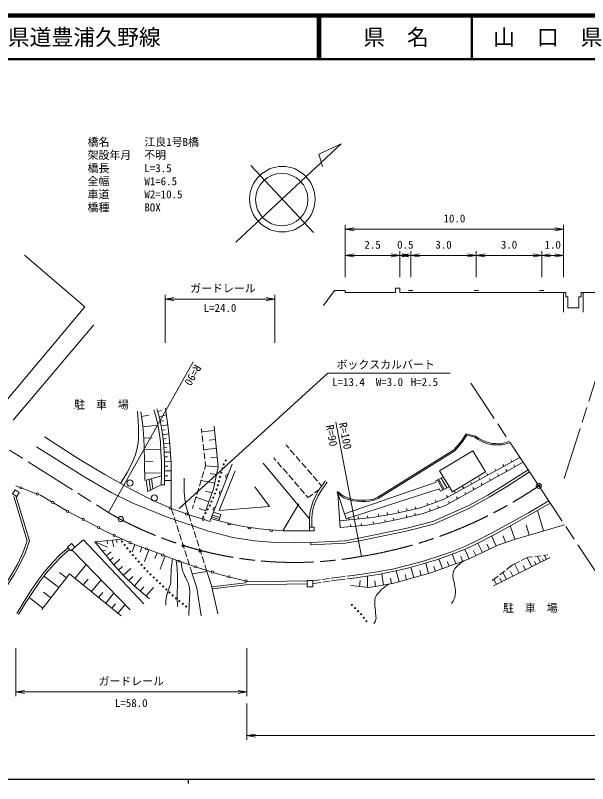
# Model space of a CAD drawing. Units: millimetres at full size, sheet at 1:1000, with parts at other scales. Extents: x 40000 to 680000, y 20000 to 380000.
# Drawn here: x 228466 to 359496, y 204000 to 380000 of the extents above; entities that cross this region are included whole.
import ezdxf
from ezdxf.enums import TextEntityAlignment as Align

# ---------------------------------------------------------------- set-up
doc = ezdxf.new("R2010")
doc.units = ezdxf.units.MM
doc.header["$LTSCALE"] = 1000
doc.header["$PDMODE"] = 32
doc.header["$PDSIZE"] = 500
doc.linetypes.add('CHAIN', pattern=[18.5, 12, -1.5, 3.5, -1.5])
for name, color, linetype, lineweight in [('M-BGD', 7, 'Continuous', 13), ('M-BMK', 2, 'CHAIN', 13), ('M-BMK-SRVR', 3, 'Continuous', 13), ('M-STR-HTXT', 7, 'Continuous', 13), ('M-STR-STR1', 1, 'Continuous', 13), ('M-TTL', 2, 'Continuous', 140), ('M-TTL-BAND', 7, 'Continuous', 25), ('M-TTL-LINE', 7, 'Continuous', 50)]:
    doc.layers.add(name, color=color, linetype=linetype, lineweight=lineweight)
doc.layers.add('M-OTRS', color=6, linetype='Continuous')
doc.layers.add('M-TTL-TXT', color=7, linetype='Continuous')
doc.styles.add('ＭＳ ゴシック', font='')
doc.styles.get('ＭＳ ゴシック').set_extended_font_data('MS Gothic')

# ---------------------------------------------------------------- blocks, each defined once
blk = doc.blocks.new('filled_arrow')
at = {"color": 0, "linetype": 'Continuous', "lineweight": -2}
blk.add_solid([(7.5, 1.25), (0, 0), (7.5, -1.25)], dxfattribs=at)
blk = doc.blocks.new('open_arrow')
at = {"color": 0, "linetype": 'Continuous', "lineweight": -2}
blk.add_lwpolyline([(7.5, 1.25), (0, 0), (7.5, -1.25)], dxfattribs=at)

msp = doc.modelspace()

# ---------------------------------------------------------------- linework, layer by layer
at = {"layer": 'M-BGD'}
for p, q in [((318500, 317000), (319500, 317000)), ((333500, 317000), (334500, 317000)), ((348500, 317000), (349500, 317000)), ((304000, 316500), (315500, 316500)), ((316500, 316500), (319000, 316500)), ((319000, 316500), (334000, 316500)), ((334000, 316500), (349000, 316500)), ((349000, 316500), (354000, 316500)), ((354000, 316500), (354000, 312000)), ((227961, 287274), (246393, 309136)), ((261021, 289201), (261848, 289448)), ((257347, 288142), (259046, 288386)), ((261355, 288039), (263028, 288464)), ((261619, 286998), (262363, 287187)), ((257680, 285764), (261096, 286087)), ((261834, 285946), (263343, 286226)), ((271077, 285303), (271192, 284269)), ((262020, 284942), (262738, 285075)), ((262170, 283932), (263617, 284119)), ((274073, 284880), (271155, 284599)), ((271248, 283772), (271415, 282281)), ((257891, 283126), (259778, 283232)), ((262298, 282939), (263007, 283031)), ((262396, 281944), (263822, 282031)), ((271470, 281784), (271637, 280294)), ((274270, 282838), (272811, 282698)), ((258000, 280482), (261780, 280537)), ((262457, 280931), (263181, 280975)), ((262515, 279918), (263964, 279966)), ((274467, 280796), (271612, 280521)), ((291090, 280850), (290451, 281587)), ((292400, 279338), (291418, 280472)), ((262550, 278862), (263304, 278887)), ((271692, 279797), (271859, 278306)), ((274660, 278797), (273232, 278660)), ((287615, 278643), (288130, 278049)), ((293710, 277827), (292727, 278961)), ((342164, 277723), (341923, 278161)), ((344006, 278739), (343764, 279177)), ((258038, 277809), (259948, 277837)), ((262585, 277806), (264094, 277856)), ((262590, 276722), (263364, 276725)), ((272031, 276775), (271781, 275976)), ((271915, 277809), (272031, 276775)), ((274873, 276584), (272031, 276775)), ((272990, 264083), (278116, 277190)), ((285183, 277441), (295817, 264664)), ((288457, 277671), (289439, 276536)), ((295020, 276316), (294037, 277449)), ((340323, 276707), (340082, 277144)), ((342864, 276587), (342621, 277024)), ((344739, 277629), (344497, 278066)), ((258077, 275136), (261895, 275191)), ((262594, 275638), (264142, 275644)), ((271633, 275499), (271186, 274067)), ((274510, 274795), (273082, 275085)), ((289766, 276158), (290747, 275024)), ((291074, 274646), (292056, 273511)), ((296330, 274805), (295347, 275938)), ((336641, 274674), (336400, 275111)), ((338482, 275690), (338241, 276128)), ((339114, 274503), (338871, 274940)), ((340989, 275545), (340746, 275982)), ((258425, 273532), (261898, 274524)), ((259085, 273721), (259376, 271247)), ((259647, 273881), (259931, 271513)), ((262588, 273438), (264159, 273424)), ((262598, 274538), (263384, 274541)), ((271037, 273590), (270591, 272158)), ((274104, 272795), (270987, 273428)), ((292383, 273133), (293364, 271999)), ((297640, 273293), (296657, 274427)), ((298606, 272178), (297967, 272915)), ((325097, 273572), (326344, 271308)), ((326628, 271445), (325377, 273718)), ((325936, 274010), (327267, 271755)), ((332959, 272641), (332718, 273079)), ((334800, 273657), (334559, 274095)), ((335364, 272418), (335121, 272855)), ((337239, 273460), (336996, 273898)), ((228583, 272215), (229516, 271857)), ((229983, 271679), (233251, 270426)), ((261879, 272445), (262579, 272438)), ((270442, 271680), (269995, 270248)), ((293691, 271621), (294673, 270486)), ((296978, 270584), (298038, 271359)), ((329277, 270608), (329035, 271046)), ((331118, 271624), (330877, 272062)), ((333489, 271376), (333246, 271813)), ((233718, 270247), (234191, 270066)), ((234191, 270066), (236771, 268547)), ((269846, 269771), (269400, 268339)), ((272771, 268556), (269804, 269634)), ((273531, 270649), (271984, 271026)), ((295000, 270108), (295514, 269514)), ((295514, 269514), (296574, 270289)), ((302818, 262660), (302277, 270483)), ((327436, 269592), (327194, 270029)), ((329738, 269292), (329496, 269729)), ((331614, 270334), (331371, 270771)), ((237202, 268294), (240219, 266519)), ((262768, 267669), (263681, 267261)), ((269251, 267862), (269002, 267063)), ((289695, 261911), (293390, 268081)), ((322913, 267792), (322744, 268263)), ((324795, 268467), (324627, 268937)), ((325333, 267151), (325162, 267621)), ((327863, 268250), (327620, 268687)), ((240660, 266283), (243756, 264651)), ((264137, 267056), (264142, 267054)), ((264142, 267054), (267431, 265874)), ((272016, 266480), (270533, 267019)), ((313668, 265589), (313584, 266082)), ((316205, 266078), (316098, 266566)), ((318159, 266508), (318051, 266996)), ((320078, 265459), (319960, 265945)), ((320112, 266938), (320004, 267426)), ((323453, 266469), (323282, 266939)), ((349406, 261899), (348025, 266587)), ((244198, 264418), (247295, 262787)), ((267902, 265705), (268164, 265610)), ((268164, 265610), (271235, 264638)), ((271712, 264487), (272990, 264083)), ((275167, 264536), (273396, 265121)), ((275294, 264972), (273554, 265526)), ((302723, 264218), (302671, 264715)), ((304871, 264442), (304819, 264939)), ((307019, 264665), (306967, 265162)), ((309167, 264889), (309115, 265386)), ((311697, 265251), (311612, 265743)), ((313170, 263939), (313075, 264430)), ((315134, 264319), (315039, 264810)), ((318134, 264987), (318017, 265473)), ((247737, 262553), (249357, 261700)), ((302818, 262660), (302771, 263158)), ((305256, 262894), (305208, 263392)), ((307693, 263128), (307645, 263626)), ((310431, 263474), (310357, 263968)), ((342835, 259993), (341773, 263047)), ((346120, 260949), (345441, 263297)), ((249357, 261700), (250871, 260997)), ((251324, 260787), (254499, 259313)), ((289695, 261911), (295822, 261899)), ((338576, 258467), (337499, 260732)), ((340698, 259250), (340167, 260777)), ((246659, 259366), (249588, 258180)), ((249398, 259641), (249666, 258959)), ((250646, 259767), (251021, 258211)), ((251670, 259869), (251696, 259210)), ((254954, 259107), (258231, 257876)), ((255831, 258778), (255201, 257101)), ((296128, 258677), (296099, 259276)), ((335405, 256958), (334385, 259101)), ((336990, 257712), (336452, 258845)), ((241423, 257548), (254788, 243789)), ((248320, 257368), (249197, 257447)), ((249288, 256203), (250404, 257130)), ((257438, 258174), (257006, 257026)), ((259044, 257570), (258047, 254917)), ((258699, 257700), (261975, 256468)), ((332404, 255530), (331385, 257673)), ((333904, 256244), (333394, 257316)), ((250139, 255179), (250870, 255787)), ((250993, 254158), (252405, 255431)), ((260901, 256872), (260402, 255546)), ((262758, 256174), (261605, 253108)), ((262443, 256292), (265719, 255061)), ((326236, 253235), (325409, 255478)), ((329295, 254363), (328490, 256548)), ((330854, 254937), (330443, 256050)), ((337950, 249331), (350937, 255798)), ((344309, 255085), (345872, 255851)), ((346694, 253685), (345666, 255750)), ((345872, 255851), (346875, 255976)), ((347371, 256038), (348859, 256224)), ((348698, 254683), (347985, 256115)), ((349370, 255018), (349131, 255498)), ((349356, 256286), (350359, 256412)), ((350042, 255352), (349564, 256312)), ((242137, 251059), (244692, 254183)), ((252090, 252940), (252960, 253724)), ((266187, 254885), (267701, 254316)), ((267701, 254316), (269496, 253748)), ((269973, 253597), (273310, 252543)), ((319702, 251183), (319038, 253584)), ((323083, 252119), (322415, 254534)), ((324666, 252657), (324253, 253778)), ((327766, 253799), (327363, 254892)), ((340958, 253071), (342297, 254098)), ((342297, 254098), (343860, 254864)), ((343803, 252246), (342766, 254328)), ((345249, 252966), (344735, 253998)), ((347696, 254184), (347339, 254900)), ((240142, 251124), (238552, 252365)), ((253187, 251722), (254927, 253290)), ((273787, 252392), (275833, 251745)), ((275833, 251745), (277149, 251428)), ((312789, 249485), (312346, 252098)), ((316340, 250253), (315647, 252758)), ((318021, 250718), (317689, 251919)), ((321392, 251651), (321058, 252859)), ((339371, 251854), (340561, 252767)), ((340888, 250794), (340087, 252403)), ((342346, 251520), (341827, 252561)), ((238404, 248897), (235053, 251512)), ((244021, 249518), (245121, 250864)), ((245904, 247978), (248105, 250669)), ((254463, 250507), (255330, 251419)), ((255743, 249295), (257371, 251215)), ((273448, 249100), (281167, 250037)), ((277635, 251311), (281038, 250491)), ((281215, 250240), (295261, 250477)), ((296613, 250433), (298324, 250686)), ((296701, 249839), (298406, 250091)), ((298819, 250759), (300303, 250978)), ((298900, 250164), (300384, 250383)), ((300798, 251051), (302509, 251304)), ((300879, 250456), (302584, 250708)), ((302509, 251304), (303888, 251449)), ((302584, 250708), (303957, 250853)), ((304386, 251501), (305765, 251646)), ((304455, 250905), (305828, 251050)), ((307267, 249182), (307433, 250512)), ((309130, 248949), (309065, 251549)), ((310960, 249175), (310739, 250481)), ((314582, 249789), (314365, 251070)), ((337635, 250523), (338974, 251550)), ((338635, 249672), (338052, 250843)), ((339761, 250233), (339361, 251038)), ((257086, 248156), (257900, 249115)), ((258429, 247017), (260056, 248936)), ((273557, 248609), (281227, 249540)), ((281227, 249540), (295273, 249777)), ((234742, 244205), (231625, 246639)), ((236573, 246551), (234897, 247859)), ((247527, 246651), (248475, 247810)), ((249149, 245324), (251045, 247642)), ((250547, 244181), (251363, 245179)), ((251945, 243038), (253577, 245035))]:
    msp.add_line(p, q, dxfattribs=at)
for points in [[(218086, 308632), (213646, 303335), (221794, 295484), (221238, 294918), (225527, 290670), (244349, 313207), (230574, 325090)], [(358500, 316500), (361500, 316500), (365500, 323500)], [(304000, 316500), (304000, 317000), (301500, 317000), (299000, 313500)], [(316500, 316500), (316500, 317500), (315500, 317500), (315500, 316500)], [(354000, 316500), (354500, 316500), (354500, 315500), (355000, 315500), (355000, 313000), (357500, 313000), (357500, 315500), (358000, 315500), (358000, 316500), (358500, 316500), (358500, 312000)], [(252543, 272778), (254094, 275249), (255239, 277501), (255964, 279313), (256384, 280935), (256555, 282080), (256632, 283091), (256632, 285419), (256574, 287289), (256422, 289216)], [(257204, 289139), (257662, 285953), (257834, 284141), (257986, 281412), (258101, 273456)], [(261879, 272445), (261898, 274524), (261887, 277755), (261810, 280045), (261670, 282334), (261391, 284497), (261009, 286557), (260602, 288160), (260157, 289648)], [(262579, 272438), (262598, 274522), (262587, 277768), (262510, 280078), (262368, 282401), (262082, 284605), (261693, 286707), (261277, 288347), (260827, 289849)], [(264142, 267054), (264168, 272327), (264130, 277268), (263863, 281618), (263538, 284919), (262813, 289995)], [(271992, 266414), (273843, 271509), (274873, 276584), (273977, 285876)], [(235100, 283455), (243266, 278208), (248914, 274831), (255020, 271378), (259236, 269222), (262768, 267669)], [(302046, 270661), (303134, 269823), (303746, 269499), (304635, 269129), (305821, 268824), (306716, 268675), (307795, 268623), (308709, 268640), (309559, 268684), (310270, 268828), (310990, 269077), (311572, 269345), (329071, 280274), (330739, 282216), (331838, 283801), (333672, 283342), (334430, 282829), (335568, 282225), (336681, 281848), (337570, 281635), (338357, 281599), (339134, 281582), (339825, 281617), (340593, 281750), (341178, 281905), (341698, 282162)], [(302229, 270899), (303297, 270076), (303874, 269771), (304730, 269415), (305883, 269118), (306748, 268974), (307800, 268923), (308699, 268940), (309521, 268982), (310191, 269118), (310878, 269355), (311429, 269610), (328874, 280504), (330502, 282400), (331710, 284142), (333796, 283621), (334585, 283086), (335687, 282501), (336764, 282137), (337612, 281933), (338367, 281899), (339130, 281882), (339791, 281916), (340529, 282043), (341072, 282188), (341565, 282431)], [(296099, 259276), (292459, 259152), (287966, 259238), (283329, 259610), (278292, 260411), (272683, 261842), (263467, 264962), (255396, 268224), (250416, 270657), (244406, 274235), (233302, 281161)], [(344006, 278739), (326516, 269083), (321192, 267175), (315125, 265840), (310240, 265000), (302723, 264218)], [(344739, 277629), (326926, 267729), (321860, 265891), (316352, 264555), (311951, 263703), (308911, 263245), (302818, 262660)], [(278755, 275682), (275149, 266600), (286654, 267458), (283258, 272019)], [(296099, 259276), (303902, 259658), (307146, 260249), (317831, 262443), (324051, 264027), (332159, 267614), (336624, 270113), (340841, 272651), (345869, 275920)], [(296128, 258677), (303971, 259060), (307260, 259660), (317965, 261858), (324247, 263458), (332428, 267077), (336925, 269594), (341159, 272142), (346196, 275417)], [(258425, 273532), (258769, 270956), (261879, 272445)], [(268164, 265610), (267772, 266757), (267531, 267736), (267302, 269275), (267149, 270840), (267098, 272328), (267111, 273982)], [(295822, 262786), (295817, 264664), (295910, 265944), (296190, 267224), (296665, 268675), (297352, 270167), (298132, 271524), (299472, 273372)], [(296322, 262788), (296317, 264646), (296406, 265872), (296673, 267093), (297131, 268492), (297797, 269937), (298552, 271252), (299877, 273079)], [(326458, 274282), (324718, 273375), (324842, 273053), (303840, 265837)], [(302277, 270483), (304245, 264633), (325533, 271503), (325788, 271038), (327818, 272022)], [(228084, 269785), (231200, 259631), (230263, 256989), (229005, 254350), (227741, 252145), (226191, 249635), (223594, 245684)], [(228562, 269932), (231727, 259619), (230726, 256797), (229448, 254117), (228171, 251890), (226613, 249366), (224011, 245409)], [(305765, 251646), (311399, 252516), (315097, 253243), (318441, 254043), (321619, 254915), (324703, 255871), (327923, 256972), (331409, 258326), (333901, 259525), (337500, 261410), (342236, 263981), (345959, 266068), (350583, 268787)], [(305856, 251053), (311503, 251925), (315224, 252657), (318590, 253462), (321787, 254339), (324889, 255300), (328129, 256408), (331648, 257775), (334171, 258989), (337782, 260881), (342526, 263455), (346258, 265548), (350887, 268270)], [(273243, 264729), (275060, 264169), (275484, 265619), (273812, 266184)], [(275060, 264169), (279755, 263094), (284372, 262350), (289695, 261911)], [(305302, 249427), (309415, 248913), (314790, 249825), (323576, 252255), (332199, 255433), (338929, 258634), (342960, 260036), (349269, 261859), (354202, 263312)], [(257872, 245191), (244062, 259819), (242101, 258142)], [(253011, 260004), (246659, 259366), (250935, 254222), (253209, 251698), (255702, 249330), (259192, 246370)], [(240564, 258034), (238756, 256482), (236943, 254638), (235063, 252463), (233685, 250633), (232096, 248291), (230312, 245528), (228781, 242976)], [(240890, 257654), (239097, 256116), (237311, 254299), (235452, 252149), (234091, 250342), (232513, 248016), (230737, 245263), (229210, 242719)], [(234527, 243930), (240889, 252079), (252719, 242405)], [(270970, 242433), (270016, 248882), (268981, 252034)], [(272314, 252611), (273391, 249354), (274832, 242901)]]:
    msp.add_lwpolyline(points, dxfattribs=at)
for points in [[(325609, 275693), (333178, 280247), (336086, 275413), (328518, 270859)], [(228402, 271295), (229362, 270663), (228784, 269785), (227824, 270418)], [(295822, 261899), (296845, 261899), (296845, 262786), (295822, 262786)], [(242101, 258142), (241174, 257330), (240406, 258206), (241332, 259018)], [(295273, 250522), (296613, 250522), (296613, 249058), (295273, 249058)]]:
    msp.add_lwpolyline(points, close=True, dxfattribs=at)
for centre, radius in [((276618, 278037), 125), ((276148, 277157), 125), ((275617, 275229), 125), ((275883, 276193), 125), ((254711, 272864), 700), ((275086, 273301), 125), ((275352, 274265), 125), ((229750, 271768), 250), ((274547, 271375), 125), ((274821, 272337), 125), ((233485, 270336), 250), ((260273, 269442), 700), ((273771, 269532), 125), ((274159, 270454), 125), ((236987, 268420), 250), ((272996, 267689), 125), ((273383, 268610), 125), ((240439, 266400), 250), ((263909, 267158), 250), ((267666, 265789), 250), ((271995, 265958), 125), ((272502, 266820), 125), ((243977, 264535), 250), ((271473, 264563), 250), ((271488, 265096), 125), ((247516, 262670), 250), ((251098, 260892), 250), ((252855, 259472), 125), ((253483, 258693), 125), ((254726, 259208), 250), ((254110, 257914), 125), ((254737, 257135), 125), ((258465, 257788), 250), ((255365, 256357), 125), ((256024, 255605), 125), ((262209, 256380), 250), ((265953, 254973), 250), ((256691, 254860), 125), ((257358, 254115), 125), ((258025, 253370), 125), ((269734, 253673), 250), ((258693, 252625), 125), ((259416, 251935), 125), ((273548, 252467), 250), ((260140, 251244), 125), ((260863, 250554), 125), ((261586, 249864), 125), ((277392, 251369), 250), ((281281, 250432), 250), ((262310, 249173), 125), ((263033, 248483), 125), ((263757, 247792), 125), ((264480, 247102), 125), ((265234, 246446), 125), ((266017, 245824), 125), ((266799, 245202), 125), ((267582, 244580), 125), ((305530, 244923), 125), ((306241, 244220), 125), ((306952, 243517), 125), ((307645, 242798), 125), ((308245, 241998), 125), ((308845, 241198), 125)]:
    msp.add_circle(centre, radius, dxfattribs=at)
for centre, radius, start, end in [((277179, 274295), 532, 88.65709, 228.62517), ((275723, 270570), 532, 88.65709, 228.62517), ((274266, 266845), 532, 88.65709, 228.62517), ((277419, 263684), 404, 174.72804, 339.47174), ((282072, 262775), 404, 178.47325, 343.21695), ((287038, 262184), 404, 182.9155, 347.6592)]:
    msp.add_arc(centre, radius, start, end, dxfattribs=at)
for points, knots in [([(262944, 244854), (262899, 245514), (262907, 245749), (262964, 246318), (263055, 247207), (263334, 247661), (263577, 248520), (263760, 249166), (263961, 249507), (264055, 250172), (264128, 250690), (264056, 250988), (264076, 251511), (264111, 252438), (264135, 252958), (264242, 253879), (264317, 254525), (264347, 254744), (264477, 255527)], [0, 0, 0, 0, 1, 1, 1, 2, 2, 2, 3, 3, 3, 4, 4, 4, 5, 5, 5, 6, 6, 6, 6]), ([(265309, 255215), (265434, 254069), (265462, 253751), (265519, 252810), (265598, 251534), (265583, 250816), (265582, 249538), (265580, 248552), (265515, 248000), (265519, 247014), (265523, 246077), (265537, 245764), (265592, 244615)], [0, 0, 0, 0, 1, 1, 1, 2, 2, 2, 3, 3, 3, 4, 4, 4, 4]), ([(268166, 242499), (268231, 243892), (268248, 244246), (268291, 245366), (268332, 246436), (268440, 247037), (268384, 248107), (268356, 248666), (268326, 248984), (268182, 249525), (268043, 250047), (267868, 250307), (267652, 250803), (267343, 251514), (267067, 251872), (266827, 252610), (266559, 253433), (266533, 253794), (266435, 254791)], [0, 0, 0, 0, 1, 1, 1, 2, 2, 2, 3, 3, 3, 4, 4, 4, 5, 5, 5, 6, 6, 6, 6]), ([(328342, 245275), (328642, 245724), (328744, 245897), (328918, 246334), (329133, 246872), (329194, 247205), (329230, 247783), (329276, 248516), (329143, 248927), (329028, 249653), (328912, 250377), (328643, 250757), (328638, 251491), (328634, 252073), (328657, 252435), (328918, 252955), (329168, 253453), (329457, 253640), (329853, 254030), (330280, 254450), (330466, 254583), (331038, 255005)], [0, 0, 0, 0, 1, 1, 1, 2, 2, 2, 3, 3, 3, 4, 4, 4, 5, 5, 5, 6, 6, 6, 7, 7, 7, 7]), ([(310519, 240690), (310785, 241044), (310899, 241227), (311007, 241624), (311142, 242122), (310977, 242429), (310945, 242943), (310884, 243928), (310740, 244476), (310758, 245462), (310768, 246004), (310760, 246336), (310976, 246833), (311217, 247389), (311533, 247600), (311942, 248048), (312617, 248788), (312969, 248995), (313924, 249678)], [0, 0, 0, 0, 1, 1, 1, 2, 2, 2, 3, 3, 3, 4, 4, 4, 5, 5, 5, 6, 6, 6, 6])]:
    msp.add_open_spline(points, degree=3, knots=knots, dxfattribs=at)
at = {"layer": 'M-BMK'}
for p, q in [((354157, 273932), (363793, 304262)), ((348319, 272213), (332786, 295716)), ((215727, 287603), (249774, 266102)), ((363852, 248711), (348319, 272213))]:
    msp.add_line(p, q, dxfattribs=at)
for centre, radius, start, end in [((291962, 354820), 100000, 279.06446, 304.30307), ((292352, 339669), 85000, 239.93921, 280.41368)]:
    msp.add_arc(centre, radius, start, end, dxfattribs=at)
at = {"layer": 'M-BMK-SRVR'}
for p, q in [((278968, 328020), (303094, 350582)), ((303094, 350582), (297937, 348232)), ((297937, 348232), (298786, 345353)), ((282387, 345594), (296732, 330255))]:
    msp.add_line(p, q, dxfattribs=at)
for centre, radius in [((289589, 337894), 7501), ((289467, 337792), 6000), ((348319, 272213), 600), ((252601, 264609), 600)]:
    msp.add_circle(centre, radius, dxfattribs=at)
at = {"layer": 'M-OTRS'}
for p in [(348319, 272213), (266885, 258487), (270800, 257286)]:
    msp.add_point(p, dxfattribs=at)
at = {"layer": 'M-STR-HTXT'}
for p, q in [((304000, 320000), (304000, 332000)), ((304000, 331000), (354000, 331000)), ((354000, 320000), (354000, 332000)), ((316500, 320000), (316500, 326000)), ((319000, 320000), (319000, 326000)), ((334000, 320000), (334000, 326000)), ((349000, 320000), (349000, 326000)), ((304000, 325000), (316500, 325000)), ((316500, 325000), (319000, 325000)), ((319000, 325000), (334000, 325000)), ((334000, 325000), (349000, 325000)), ((349000, 325000), (354000, 325000)), ((262768, 305000), (262768, 316000)), ((287857, 305000), (287857, 316000)), ((262768, 315000), (287857, 315000)), ((249774, 266102), (269180, 300642)), ((307716, 256069), (301842, 286788)), ((228562, 235000), (228562, 224000)), ((281461, 235000), (281461, 224000)), ((228562, 225000), (281461, 225000)), ((281461, 222389), (281461, 214000)), ((281461, 215000), (532000, 215000))]:
    msp.add_line(p, q, dxfattribs=at)
msp.add_lwpolyline([(266000, 267000), (300000, 298000), (328000, 298000)], dxfattribs=at)
at = {"layer": 'M-STR-STR1'}
for p, q in [((264645, 265493), (264142, 267054)), ((265258, 263589), (264798, 265017)), ((268643, 264112), (268164, 265610)), ((265871, 261686), (265411, 263113)), ((269251, 262207), (268795, 263636)), ((266485, 259782), (266025, 261210)), ((269859, 260301), (269403, 261730)), ((267098, 257878), (266638, 259306)), ((270467, 258396), (270011, 259825)), ((267711, 255975), (267251, 257403)), ((271075, 256491), (270619, 257920)), ((268325, 254071), (267865, 255499)), ((271683, 254585), (271227, 256014)), ((268981, 252034), (268478, 253595)), ((272314, 252611), (271835, 254109)), ((268981, 252034), (272314, 252611))]:
    msp.add_line(p, q, dxfattribs=at)
at = {"layer": 'M-TTL'}
msp.add_line((680000, 380000), (40000, 380000), dxfattribs=at)
at = {"layer": 'M-TTL-BAND'}
for p, q in [((40000, 205000), (579000, 205000)), ((268000, 205000), (268000, 204000))]:
    msp.add_line(p, q, dxfattribs=at)
at = {"layer": 'M-TTL-LINE'}
for p, q in [((297750, 380000), (297750, 370000)), ((298250, 380000), (298250, 370000)), ((333000, 380000), (333000, 370000)), ((40000, 370000), (680000, 370000))]:
    msp.add_line(p, q, dxfattribs=at)

# ---------------------------------------------------------------- block references
at = {"layer": 'M-STR-HTXT', "xscale": 267, "yscale": 267}
for p in [(304000, 331000), (304000, 325000), (316500, 325000), (319000, 325000), (334000, 325000), (349000, 325000), (262768, 315000), (228562, 225000), (281461, 215000)]:
    msp.add_blockref('open_arrow', p, dxfattribs=at)
at = {"layer": 'M-STR-HTXT'}
for name, p, xscale, yscale, rotation in [('open_arrow', (354000, 331000), 267, 267, 180), ('open_arrow', (316500, 325000), 267, 267, 180), ('open_arrow', (319000, 325000), 267, 267, 180), ('open_arrow', (334000, 325000), 267, 267, 180), ('open_arrow', (349000, 325000), 267, 267, 180), ('open_arrow', (354000, 325000), 267, 267, 180), ('open_arrow', (287857, 315000), 267, 267, 180), ('filled_arrow', (266000, 267000), 133, 133, 42.4), ('open_arrow', (281461, 225000), 267, 267, 180)]:
    msp.add_blockref(name, p, dxfattribs=dict(at, xscale=xscale, yscale=yscale, rotation=rotation))

# ---------------------------------------------------------------- texts
at = {"layer": 'M-BGD', "style": 'ＭＳ ゴシック'}
for p in [(248177, 289329), (346376, 242758)]:
    msp.add_text('駐\u3000車\u3000場', height=1833, dxfattribs=at).set_placement(p, align=Align.BOTTOM_CENTER)
at = {"layer": 'M-STR-HTXT', "style": 'ＭＳ ゴシック'}
for s, height, p in [('一般県道豊浦久野線', 3666, (216734, 375000)), ('橋名', 1833, (245000, 351000)), ('江良1号B橋', 1833, (258000, 351000)), ('架設年月', 1833, (245000, 348000)), ('不明', 1833, (257975, 348033)), ('橋長', 1833, (245000, 345000)), ('L=3.5', 1833, (258000, 345000)), ('全幅', 1833, (245000, 342000)), ('W1=6.5', 1833, (258000, 342000)), ('車道', 1833, (245000, 339000)), ('W2=10.5', 1833, (258000, 339000)), ('橋種', 1833, (245000, 336000)), ('BOX', 1833, (258000, 336000)), ('ボックスカルバート', 1833, (302000, 300000)), ('L=13.4', 1833, (301000, 296000)), ('W=3.0', 1833, (311000, 296000)), ('H=2.5', 1833, (319000, 296000))]:
    msp.add_text(s, height=height, dxfattribs=at).set_placement(p, align=Align.MIDDLE_LEFT)
for s, p in [('10.0', (329000, 332000)), ('2.5', (310250, 326000)), ('0.5', (317750, 326000)), ('3.0', (326500, 326000)), ('3.0', (341500, 326000)), ('1.0', (351500, 326000)), ('ガードレール', (276000, 316000)), ('L=24.0', (275327, 311514)), ('ガードレール', (255000, 226000)), ('L=58.0', (255000, 221000))]:
    msp.add_text(s, height=1833, dxfattribs=at).set_placement(p, align=Align.BOTTOM_CENTER)
for s, rotation, p in [('R=90', 240.67, (269129, 297576)), ('R=90', 280.825, (300897, 283746)), ('R=100', 280.825, (304028, 283678))]:
    msp.add_text(s, height=1833, rotation=rotation, dxfattribs=at).set_placement(p, align=Align.MIDDLE_CENTER)
at = {"layer": 'M-TTL-TXT', "style": 'ＭＳ ゴシック'}
for s, p in [('県\u3000名', (315625, 375000)), ('山\u3000口\u3000県', (350375, 375000))]:
    msp.add_text(s, height=3666, dxfattribs=at).set_placement(p, align=Align.MIDDLE_CENTER)

doc.saveas('drawing.dxf')
